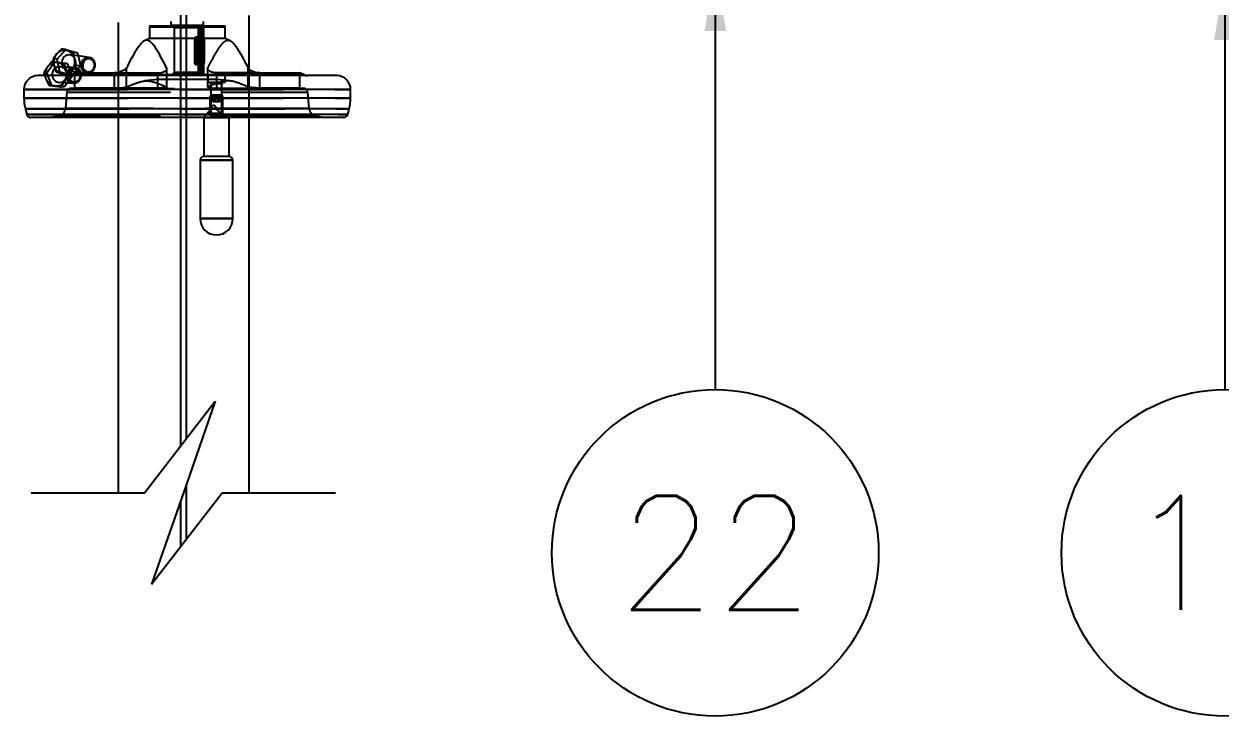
# Model space of a CAD drawing. Header units: metres. Extents: x 0 to 21025, y 0 to 14850.
# Drawn here: x 2630 to 3546, y 8472 to 9002 of the extents above; entities that cross this region are included whole.
import ezdxf
from ezdxf.enums import TextEntityAlignment as Align

# ---------------------------------------------------------------- set-up
doc = ezdxf.new("R2010")
doc.units = ezdxf.units.M
doc.header["$LTSCALE"] = 25
doc.linetypes.add('HIDDEN2', pattern=[4.7625, 3.175, -1.5875])
for name, color, linetype in [('GSB', 7, 'Continuous'), ('SDM', 7, 'Continuous'), ('SL1', 8, 'Continuous'), ('SL4', 4, 'Continuous'), ('ST1', 7, 'HIDDEN2')]:
    doc.layers.add(name, color=color, linetype=linetype)
doc.styles.add('R140', font='simplex.shx', dxfattribs={"height": 3.5})
doc.styles.add('ROMANS', font='ROMANS.SHX')
doc.dimstyles.new('25___1-25', dxfattribs={"dimscale": 25, "dimtxt": 2.5, "dimasz": 2, "dimexe": 1.5, "dimexo": 1, "dimgap": 0.5, "dimtad": 1, "dimzin": 12, "dimtxsty": 'ROMANS', "dimcen": 0, "dimclrd": 256, "dimclre": 256, "dimclrt": 3, "dimazin": 3, "dimtfac": 1, "dimtmove": 0, "dimatfit": 0, "dimfxl": 1, "dimlwd": -1, "dimlwe": -1, "dimarcsym": 0})

# ---------------------------------------------------------------- blocks, each defined once
blk = doc.blocks.new('RUP_H')
at = {"layer": 'GSB'}
for p, q in [((-1.188, 0), (0.974, 2.804)), ((0.974, 2.804), (0, 0)), ((-4.66, 0), (-1.188, 0)), ((-0.974, -2.804), (1.188, 0)), ((0, 0), (-0.974, -2.804)), ((1.188, 0), (4.66, 0))]:
    blk.add_line(p, q, dxfattribs=at)
blk = doc.blocks.new('INDICACAO_EIXO')
at = {"layer": 'GSB', "color": 3}
blk.add_circle((0, 0), 5, dxfattribs=at)

msp = doc.modelspace()

# ---------------------------------------------------------------- linework, layer by layer
at = {"layer": 'SL1'}
for p, q in [((2754.434, 9857.143), (2754.434, 8684.344)), ((2750.134, 9851.565), (2750.134, 8678.766)), ((2802.284, 9008.519), (2802.284, 8967.651)), ((2702.284, 9003.134), (2702.284, 8964.802)), ((2702.284, 8964.802), (2702.284, 8930.384)), ((2802.284, 8967.651), (2802.284, 8930.384)), ((2702.284, 8930.384), (2702.284, 8643.035)), ((2802.284, 8931.435), (2802.284, 8643.035)), ((2754.434, 8649.226), (2754.434, 8607.304)), ((2750.134, 8636.844), (2750.134, 8601.727))]:
    msp.add_line(p, q, dxfattribs=at)
at = {"layer": 'SL4'}
for p, q in [((2726.281, 8999.684), (2726.281, 8990.884)), ((2784.281, 8999.684), (2726.281, 8999.684)), ((2783.781, 9000.184), (2726.781, 9000.184)), ((2737.781, 9000.384), (2737.781, 9000.184)), ((2772.781, 9000.384), (2737.781, 9000.384)), ((2742.781, 9003.819), (2742.781, 9000.884)), ((2742.781, 9000.884), (2743.281, 9000.384)), ((2767.781, 9000.884), (2742.781, 9000.884)), ((2767.281, 9000.384), (2767.781, 9000.884)), ((2767.781, 9000.884), (2767.781, 9003.819)), ((2772.781, 9000.184), (2772.781, 9000.384)), ((2784.281, 8990.884), (2784.281, 8999.684)), ((2726.281, 8990.884), (2722.576, 8989.173)), ((2784.281, 8990.884), (2726.281, 8990.884)), ((2787.987, 8989.173), (2784.281, 8990.884)), ((2662.352, 8982.376), (2659.258, 8982.79)), ((2662.352, 8982.376), (2671.352, 8979.778)), ((2671.352, 8979.778), (2668.258, 8980.192)), ((2671.352, 8979.778), (2673.602, 8969.78)), ((2653.692, 8972.81), (2651.395, 8972.949)), ((2653.692, 8972.81), (2663.458, 8971.594)), ((2663.458, 8971.594), (2661.161, 8971.733)), ((2663.458, 8971.594), (2666.748, 8963.395)), ((2673.602, 8969.78), (2668.528, 8964.217)), ((2673.602, 8969.78), (2670.508, 8970.195)), ((2680.137, 8976.351), (2671.875, 8977.458)), ((2869.615, 8962.384), (2640.948, 8962.384)), ((2645.46, 8964.62), (2646.181, 8962.384)), ((2663.15, 8966.202), (2662.817, 8966.976)), ((2669.074, 8964.47), (2665.833, 8962.973)), ((2844.73, 8962.973), (2665.833, 8962.973)), ((2665.9, 8965.508), (2666.785, 8966.542)), ((2669.074, 8964.47), (2732.741, 8964.47)), ((2672.498, 8965.267), (2678.448, 8964.47)), ((2708.662, 8964.47), (2708.662, 8968.155)), ((2739.617, 8967.155), (2739.617, 8968.155)), ((2810.909, 8964.47), (2841.488, 8964.47)), ((2844.73, 8962.973), (2841.488, 8964.47)), ((2630.281, 8951.717), (2630.281, 8945.263)), ((2880.281, 8951.717), (2630.281, 8951.717)), ((2880.281, 8945.263), (2880.281, 8951.717)), ((2880.281, 8945.263), (2630.281, 8945.263)), ((2631.372, 8936.981), (2632.504, 8932.755)), ((2879.191, 8936.981), (2631.372, 8936.981)), ((2878.059, 8932.755), (2632.504, 8932.755)), ((2878.059, 8932.755), (2879.191, 8936.981)), ((2874.968, 8930.384), (2635.595, 8930.384)), ((2767.851, 8930.084), (2767.851, 8900.384)), ((2779.713, 8930.084), (2767.851, 8930.084)), ((2770.288, 8930.384), (2770.288, 8930.084)), ((2787.351, 8930.084), (2779.713, 8930.084)), ((2784.913, 8930.084), (2784.913, 8930.384)), ((2787.351, 8900.384), (2787.351, 8930.084)), ((2765.101, 8897.634), (2765.101, 8852.884)), ((2780.309, 8897.634), (2765.101, 8897.634)), ((2779.713, 8900.384), (2767.851, 8900.384)), ((2787.351, 8900.384), (2779.713, 8900.384)), ((2790.101, 8897.634), (2780.309, 8897.634)), ((2790.101, 8852.884), (2790.101, 8897.634)), ((2780.309, 8852.884), (2765.101, 8852.884)), ((2790.101, 8852.884), (2780.309, 8852.884))]:
    msp.add_line(p, q, dxfattribs=at)
at = {"layer": 'SL4', "flags": 128}
for points in [[(2679.927, 8964.47), (2680.529, 8964.599), (2681.804, 8965.15), (2682.924, 8966.03), (2683.819, 8967.185), (2684.432, 8968.543), (2684.726, 8970.017), (2684.681, 8971.516), (2684.3, 8972.944), (2683.608, 8974.214), (2682.648, 8975.243), (2681.48, 8975.969), (2680.177, 8976.345), (2680.137, 8976.351)], [(2665.843, 8965.65), (2665.974, 8965.759), (2666.785, 8966.542)], [(2673.873, 8964.47), (2673.861, 8964.508), (2673.638, 8965.114)]]:
    msp.add_lwpolyline(points, dxfattribs=at)
at = {"layer": 'SL4'}
for centre, radius, start, end in [((2726.781, 8999.684), 0.5, 90.000001, 180), ((2783.781, 8999.684), 0.5, 0, 89.999999), ((2662.775, 8972.642), 9.726, 138.105658, 178.784224), ((2661.386, 8974.059), 7.748, 74.85948, 139.048574), ((2660.904, 8973.639), 8.287, 11.141967, 72.398193), ((2655.065, 8964.021), 8.39, 83.464274, 145.279083), ((2654.865, 8963.913), 8.522, 21.066697, 82.214598), ((2659.464, 8973.075), 9.812, 318.249986, 12.745073), ((2640.948, 8951.717), 10.667, 89.999997, 180), ((2655.849, 8963.369), 9.406, 144.73391, 186.015923), ((2654.061, 8963.479), 9.429, 353.362788, 21.770374), ((2663.15, 8968.784), 6.4, 269.999997, 294.784016), ((2847.412, 8968.784), 6.4, 245.215984, 270.000003), ((2869.615, 8951.717), 10.667, 0, 90.000003), ((2662.281, 8945.263), 32, 180, 195), ((2848.281, 8945.263), 32, 345, 360), ((2635.595, 8933.584), 3.2, 195, 270.000011), ((2874.968, 8933.584), 3.2, 269.999989, 345), ((2767.851, 8897.634), 2.75, 90, 180), ((2787.351, 8897.634), 2.75, 0, 90), ((2777.601, 8852.884), 12.5, 180, 0)]:
    msp.add_arc(centre, radius, start, end, dxfattribs=at)
for points, knots in [([(2739.617, 8968.155), (2738.361, 8970.57), (2735.852, 8975.397), (2732.676, 8980.99), (2730.092, 8984.921), (2728.122, 8987.406), (2726.116, 8989.143), (2724.15, 8989.741), (2722.253, 8989.16), (2720.454, 8987.693), (2718.694, 8985.598), (2716.97, 8983.102), (2714.717, 8979.448), (2711.945, 8974.48), (2709.757, 8970.265), (2708.662, 8968.155)], [0, 0, 0, 0, 0.1255476, 0.2509397, 0.313675, 0.3766291, 0.439322, 0.5016777, 0.5580044, 0.614337, 0.6700862, 0.7256118, 0.7811274, 0.8904354, 1, 1, 1, 1]), ([(2787.958, 8989.11), (2788.074, 8989.081), (2788.799, 8988.895), (2790.108, 8987.64), (2791.869, 8985.612), (2793.593, 8983.099), (2795.846, 8979.45), (2798.617, 8974.48), (2800.806, 8970.265), (2801.901, 8968.155)], [0, 0, 0, 0, 0.0236384, 0.1480762, 0.2712253, 0.3938807, 0.5165137, 0.7579734, 1, 1, 1, 1]), ([(2655.535, 8979.137), (2655.455, 8979.049), (2654.853, 8978.385), (2653.786, 8977.123), (2652.937, 8975.972), (2652.508, 8975.391)], [0, 0, 0, 0, 0.07009, 0.5307844, 1, 1, 1, 1]), ([(2659.258, 8982.79), (2658.613, 8982.203), (2657.31, 8981.016), (2656.13, 8979.767), (2655.535, 8979.137)], [0, 0, 0, 0, 0.495458, 1, 1, 1, 1]), ([(2663.41, 8981.538), (2662.231, 8981.885), (2660.764, 8982.317), (2659.505, 8982.713), (2659.258, 8982.79)], [0, 0, 0, 0, 0.8036473, 1, 1, 1, 1]), ([(2668.258, 8980.192), (2666.956, 8980.546), (2665.287, 8980.999), (2663.749, 8981.441), (2663.41, 8981.538)], [0, 0, 0, 0, 0.7796361, 1, 1, 1, 1]), ([(2669.035, 8975.24), (2669.009, 8975.359), (2668.81, 8976.255), (2668.505, 8977.937), (2668.341, 8979.436), (2668.258, 8980.192)], [0, 0, 0, 0, 0.07009, 0.5307844, 1, 1, 1, 1]), ([(2651.395, 8972.949), (2650.841, 8972.277), (2649.723, 8970.92), (2648.69, 8969.511), (2648.169, 8968.8)], [0, 0, 0, 0, 0.49545796, 1, 1, 1, 1]), ([(2656.02, 8972.356), (2654.725, 8972.52), (2653.114, 8972.723), (2651.677, 8972.912), (2651.395, 8972.949)], [0, 0, 0, 0, 0.8036473, 1, 1, 1, 1]), ([(2652.508, 8975.391), (2652.58, 8974.598), (2652.656, 8973.769), (2652.821, 8972.9), (2652.828, 8972.862)], [0, 0, 0, 0, 0.9564441, 1, 1, 1, 1]), ([(2661.161, 8971.733), (2659.798, 8971.896), (2658.05, 8972.104), (2656.386, 8972.311), (2656.02, 8972.356)], [0, 0, 0, 0, 0.77963608, 1, 1, 1, 1]), ([(2662.817, 8966.976), (2662.772, 8967.089), (2662.431, 8967.946), (2661.839, 8969.558), (2661.388, 8971.003), (2661.161, 8971.733)], [0, 0, 0, 0, 0.07009, 0.5307844, 1, 1, 1, 1]), ([(2666.785, 8966.542), (2666.865, 8966.629), (2667.474, 8967.293), (2668.693, 8968.535), (2669.899, 8969.638), (2670.508, 8970.195)], [0, 0, 0, 0, 0.07009003, 0.53078443, 1, 1, 1, 1]), ([(2670.508, 8970.195), (2670.228, 8971.02), (2669.663, 8972.684), (2669.245, 8974.383), (2669.035, 8975.24)], [0, 0, 0, 0, 0.495458, 1, 1, 1, 1]), ([(2648.169, 8968.8), (2648.099, 8968.701), (2647.569, 8967.953), (2646.621, 8966.541), (2645.849, 8965.264), (2645.46, 8964.62)], [0, 0, 0, 0, 0.07009, 0.5307844, 1, 1, 1, 1]), ([(2708.662, 8968.155), (2708.529, 8967.953), (2708.263, 8967.551), (2707.475, 8966.911), (2706.452, 8966.286), (2705.21, 8965.702), (2703.814, 8965.191), (2702.349, 8964.792), (2700.891, 8964.522), (2700.067, 8964.487), (2699.653, 8964.47)], [0, 0, 0, 0, 0.12497535, 0.24996394, 0.37495648, 0.49983186, 0.62468107, 0.74951825, 0.87435316, 1, 1, 1, 1]), ([(2732.741, 8964.47), (2733.237, 8964.487), (2734.231, 8964.521), (2735.727, 8964.791), (2737.076, 8965.19), (2738.202, 8965.701), (2739.052, 8966.286), (2739.587, 8966.911), (2739.819, 8967.551), (2739.684, 8967.953), (2739.617, 8968.155)], [0, 0, 0, 0, 0.1248652, 0.2498461, 0.3748937, 0.4999464, 0.6249833, 0.7499533, 0.8748223, 1, 1, 1, 1]), ([(2801.901, 8968.155), (2802.034, 8967.953), (2802.299, 8967.551), (2803.087, 8966.911), (2804.111, 8966.286), (2805.353, 8965.702), (2806.748, 8965.191), (2808.214, 8964.792), (2809.672, 8964.522), (2810.496, 8964.487), (2810.909, 8964.47)], [0, 0, 0, 0, 0.1249753, 0.2499639, 0.3749565, 0.4998319, 0.6246811, 0.7495183, 0.8743532, 1, 1, 1, 1])]:
    msp.add_open_spline(points, degree=3, knots=knots, dxfattribs=at)
at = {"layer": 'ST1'}
for p, q in [((2726.281, 8999.684), (2783.592, 8999.684)), ((2745.281, 9000.384), (2745.281, 8964.759)), ((2745.281, 8999.384), (2745.281, 8964.384)), ((2745.283, 8999.384), (2765.253, 8999.384)), ((2763.944, 8964.759), (2763.944, 9000.384)), ((2765.244, 9000.384), (2765.244, 8964.759)), ((2765.281, 8990.917), (2765.281, 8999.384)), ((2766.541, 8962.384), (2766.541, 9000.384)), ((2767.842, 8962.384), (2767.842, 9000.384)), ((2783.592, 8999.684), (2784.281, 8999.684)), ((2760.977, 8973.884), (2760.977, 8988.884)), ((2761.025, 8988.884), (2760.977, 8988.884)), ((2761.031, 8988.884), (2761.025, 8988.884)), ((2761.025, 8988.884), (2761.025, 8973.884)), ((2761.031, 8973.884), (2761.031, 8988.884)), ((2766.834, 8988.884), (2761.031, 8988.884)), ((2761.031, 8988.884), (2761.221, 8988.884)), ((2761.221, 8988.884), (2763.944, 8988.884)), ((2761.221, 8988.884), (2761.221, 8973.884)), ((2767.484, 8991.884), (2761.627, 8991.884)), ((2765.044, 8991.884), (2761.871, 8991.884)), ((2762.223, 8988.884), (2762.521, 8988.884)), ((2762.223, 8988.884), (2762.223, 8973.884)), ((2768.134, 8988.884), (2762.277, 8988.884)), ((2762.277, 8988.884), (2762.277, 8973.884)), ((2762.521, 8973.884), (2762.521, 8988.884)), ((2762.521, 8988.884), (2765.244, 8988.884)), ((2763.944, 8973.884), (2763.944, 8988.884)), ((2765.244, 8973.884), (2765.244, 8988.884)), ((2766.834, 8973.884), (2766.834, 8988.884)), ((2768.134, 8988.884), (2768.134, 8973.884)), ((2655.602, 8974.976), (2662.352, 8982.376)), ((2647.756, 8964.481), (2653.692, 8972.81)), ((2655.602, 8974.976), (2652.508, 8975.391)), ((2652.828, 8972.862), (2653.285, 8970.439)), ((2657.852, 8964.979), (2655.602, 8974.976)), ((2671.875, 8977.458), (2665.399, 8978.325)), ((2761.025, 8973.884), (2760.977, 8973.884)), ((2761.025, 8973.884), (2761.031, 8973.884)), ((2766.834, 8973.884), (2761.031, 8973.884)), ((2761.221, 8973.884), (2761.031, 8973.884)), ((2761.221, 8973.884), (2763.944, 8973.884)), ((2761.627, 8970.884), (2767.484, 8970.884)), ((2761.871, 8970.884), (2765.044, 8970.884)), ((2762.521, 8973.884), (2762.223, 8973.884)), ((2768.134, 8973.884), (2762.277, 8973.884)), ((2762.521, 8973.884), (2765.244, 8973.884)), ((2765.281, 8964.384), (2765.281, 8971.858)), ((2647.756, 8964.481), (2645.46, 8964.62)), ((2651.586, 8954.937), (2647.756, 8964.481)), ((2657.852, 8964.979), (2654.758, 8965.393)), ((2666.852, 8962.381), (2657.852, 8964.979)), ((2668.822, 8968.595), (2657.883, 8969.255)), ((2667.288, 8962.05), (2661.352, 8953.721)), ((2666.852, 8962.381), (2663.758, 8962.795)), ((2663.806, 8966.431), (2672.498, 8965.267)), ((2667.288, 8962.05), (2664.991, 8962.189)), ((2665.833, 8962.973), (2842.604, 8962.973)), ((2666.748, 8963.395), (2667.288, 8962.05)), ((2668.528, 8964.217), (2666.852, 8962.381)), ((2669.074, 8964.47), (2669.074, 8952.847)), ((2678.448, 8964.47), (2678.544, 8964.457)), ((2699.653, 8952.847), (2699.653, 8964.47)), ((2708.662, 8953.666), (2708.662, 8964.47)), ((2732.741, 8952.847), (2732.741, 8964.47)), ((2739.617, 8953.666), (2739.617, 8967.155)), ((2739.749, 8953.547), (2739.749, 8967.619)), ((2745.281, 8964.759), (2742.906, 8962.384)), ((2765.244, 8964.759), (2745.281, 8964.759)), ((2765.281, 8964.384), (2745.281, 8964.384)), ((2745.281, 8964.384), (2747.281, 8962.384)), ((2763.281, 8962.384), (2765.281, 8964.384)), ((2766.352, 8962.384), (2763.944, 8964.759)), ((2765.244, 8964.759), (2767.652, 8962.384)), ((2770.814, 8967.619), (2770.814, 8953.547)), ((2770.934, 8962.384), (2770.934, 8957.05)), ((2770.946, 8953.666), (2770.946, 8968.155)), ((2810.909, 8964.47), (2777.822, 8964.47)), ((2777.822, 8952.847), (2777.822, 8964.47)), ((2784.267, 8957.05), (2784.267, 8962.384)), ((2801.901, 8953.666), (2801.901, 8968.155)), ((2810.909, 8952.847), (2810.909, 8964.47)), ((2841.488, 8952.847), (2841.488, 8964.47)), ((2842.604, 8962.973), (2844.73, 8962.973)), ((2630.281, 8951.717), (2877.311, 8951.717)), ((2651.586, 8954.937), (2649.29, 8955.076)), ((2661.352, 8953.721), (2651.586, 8954.937)), ((2657.161, 8957.277), (2668.1, 8956.617)), ((2661.352, 8953.721), (2659.055, 8953.86)), ((2669.074, 8952.847), (2665.996, 8952.531)), ((2666.036, 8952.531), (2844.527, 8952.531)), ((2732.741, 8952.847), (2669.074, 8952.847)), ((2732.781, 8959.384), (2722.594, 8958.338)), ((2777.781, 8959.384), (2732.781, 8959.384)), ((2770.946, 8953.666), (2770.836, 8953.547)), ((2784.267, 8957.05), (2770.934, 8957.05)), ((2772.601, 8957.05), (2773.413, 8956.238)), ((2781.789, 8956.238), (2773.413, 8956.238)), ((2773.413, 8956.238), (2773.413, 8931.196)), ((2787.969, 8958.338), (2777.781, 8959.384)), ((2777.822, 8952.847), (2810.909, 8952.847)), ((2781.789, 8956.238), (2782.601, 8957.05)), ((2781.789, 8931.196), (2781.789, 8956.238)), ((2841.488, 8952.847), (2810.909, 8952.847)), ((2844.567, 8952.531), (2841.488, 8952.847)), ((2877.311, 8951.717), (2880.281, 8951.717)), ((2630.281, 8945.263), (2877.311, 8945.263)), ((2663.134, 8949.627), (2662.045, 8937.18)), ((2663.134, 8949.627), (2847.386, 8949.627)), ((2773.521, 8947.384), (2772.601, 8946.464)), ((2778.684, 8946.464), (2772.601, 8946.464)), ((2772.601, 8946.464), (2772.601, 8933.004)), ((2778.485, 8947.384), (2773.521, 8947.384)), ((2774.783, 8942.384), (2774.783, 8947.384)), ((2776.733, 8942.384), (2774.783, 8942.384)), ((2775.65, 8942.384), (2775.65, 8947.384)), ((2776.733, 8942.384), (2776.733, 8947.384)), ((2779.552, 8942.384), (2776.733, 8942.384)), ((2778.468, 8942.384), (2778.468, 8947.384)), ((2781.681, 8947.384), (2778.485, 8947.384)), ((2782.601, 8946.464), (2778.684, 8946.464)), ((2779.552, 8942.384), (2779.552, 8947.384)), ((2780.419, 8942.384), (2779.552, 8942.384)), ((2780.419, 8942.384), (2780.419, 8947.384)), ((2782.601, 8946.464), (2781.681, 8947.384)), ((2782.601, 8933.004), (2782.601, 8946.464)), ((2848.517, 8937.18), (2847.428, 8949.627)), ((2877.311, 8945.263), (2880.281, 8945.263)), ((2631.372, 8936.981), (2876.247, 8936.981)), ((2632.504, 8932.755), (2875.142, 8932.755)), ((2848.479, 8937.18), (2662.073, 8937.18)), ((2770.498, 8933.584), (2781.058, 8933.584)), ((2778.684, 8933.004), (2772.601, 8933.004)), ((2772.601, 8933.004), (2773.521, 8932.084)), ((2782.601, 8933.004), (2778.684, 8933.004)), ((2781.681, 8932.084), (2782.601, 8933.004)), ((2875.142, 8932.755), (2878.059, 8932.755)), ((2876.247, 8936.981), (2879.191, 8936.981)), ((2656.781, 8931.435), (2650.817, 8930.384)), ((2853.774, 8931.435), (2656.822, 8931.435)), ((2773.413, 8931.196), (2772.601, 8930.384)), ((2781.789, 8931.196), (2773.413, 8931.196)), ((2778.485, 8932.084), (2773.521, 8932.084)), ((2773.521, 8932.084), (2773.521, 8930.384)), ((2781.681, 8932.084), (2778.485, 8932.084)), ((2781.681, 8930.384), (2781.681, 8932.084)), ((2782.601, 8930.384), (2781.789, 8931.196)), ((2859.745, 8930.384), (2853.782, 8931.435)), ((2765.101, 8897.634), (2790.101, 8897.634)), ((2765.101, 8852.884), (2790.101, 8852.884))]:
    msp.add_line(p, q, dxfattribs=at)
at = {"layer": 'ST1', "flags": 128}
for points in [[(2760.977, 8988.884), (2761.016, 8989.91), (2761.129, 8990.812), (2761.302, 8991.482), (2761.514, 8991.838), (2761.74, 8991.838), (2761.952, 8991.482), (2762.125, 8990.812), (2762.238, 8989.91), (2762.277, 8988.884)], [(2761.031, 8988.884), (2761.076, 8989.936), (2761.206, 8990.828), (2761.399, 8991.424), (2761.627, 8991.634), (2761.855, 8991.424), (2762.048, 8990.828), (2762.177, 8989.936), (2762.223, 8988.884)], [(2762.521, 8988.884), (2762.482, 8989.91), (2762.369, 8990.812), (2762.196, 8991.482), (2761.984, 8991.838), (2761.758, 8991.838), (2761.546, 8991.482), (2761.373, 8990.812), (2761.26, 8989.91), (2761.221, 8988.884)], [(2766.834, 8988.884), (2766.873, 8989.91), (2766.986, 8990.812), (2767.159, 8991.482), (2767.371, 8991.838), (2767.597, 8991.838), (2767.809, 8991.482), (2767.982, 8990.812), (2768.095, 8989.91), (2768.134, 8988.884)], [(2666.102, 8978.177), (2664.763, 8978.368), (2663.414, 8978.183), (2662.139, 8977.632), (2661.019, 8976.752), (2660.124, 8975.597), (2659.511, 8974.239), (2659.217, 8972.765), (2659.262, 8971.266), (2659.643, 8969.838), (2660.335, 8968.568), (2661.295, 8967.539), (2662.463, 8966.813), (2663.765, 8966.437), (2665.121, 8966.434), (2666.443, 8966.805), (2667.65, 8967.526), (2668.665, 8968.552), (2669.425, 8969.818), (2669.882, 8971.245), (2670.008, 8972.744), (2669.793, 8974.219), (2669.253, 8975.579), (2668.42, 8976.737), (2667.347, 8977.622), (2666.102, 8978.177)], [(2680.137, 8976.351), (2678.822, 8976.348), (2677.5, 8975.977), (2676.293, 8975.256), (2675.277, 8974.23), (2674.517, 8972.964), (2674.06, 8971.537), (2673.935, 8970.038), (2674.149, 8968.563), (2674.69, 8967.203), (2675.523, 8966.045), (2676.595, 8965.16), (2677.84, 8964.605)], [(2678.499, 8965.48), (2679.722, 8965.321), (2680.948, 8965.535), (2682.086, 8966.105), (2683.051, 8966.991), (2683.772, 8968.125), (2684.195, 8969.424), (2684.289, 8970.791), (2684.047, 8972.126), (2683.487, 8973.329), (2682.65, 8974.311), (2681.599, 8974.998), (2680.411, 8975.341), (2679.175, 8975.314), (2677.982, 8974.918), (2676.921, 8974.183), (2676.07, 8973.164), (2675.493, 8971.936), (2675.232, 8970.59), (2675.306, 8969.226), (2675.711, 8967.946), (2676.416, 8966.843), (2677.369, 8966.001), (2678.499, 8965.48)], [(2762.277, 8973.884), (2762.238, 8972.858), (2762.125, 8971.955), (2761.952, 8971.286), (2761.74, 8970.929), (2761.514, 8970.929), (2761.302, 8971.286), (2761.129, 8971.955), (2761.016, 8972.858), (2760.977, 8973.884)], [(2762.223, 8973.884), (2762.177, 8972.831), (2762.048, 8971.939), (2761.855, 8971.343), (2761.627, 8971.134), (2761.399, 8971.343), (2761.206, 8971.939), (2761.076, 8972.831), (2761.031, 8973.884)], [(2761.221, 8973.884), (2761.26, 8972.858), (2761.373, 8971.955), (2761.546, 8971.286), (2761.758, 8970.929), (2761.984, 8970.929), (2762.196, 8971.286), (2762.369, 8971.955), (2762.482, 8972.858), (2762.521, 8973.884)], [(2768.134, 8973.884), (2768.095, 8972.858), (2767.982, 8971.955), (2767.809, 8971.286), (2767.597, 8970.929), (2767.371, 8970.929), (2767.159, 8971.286), (2766.986, 8971.955), (2766.873, 8972.858), (2766.834, 8973.884)], [(2658.224, 8969.223), (2656.8, 8969.211), (2655.421, 8968.825), (2654.174, 8968.089), (2653.138, 8967.051), (2652.377, 8965.774), (2651.939, 8964.34), (2651.852, 8962.839), (2652.122, 8961.364), (2652.73, 8960.009), (2653.64, 8958.858), (2654.794, 8957.985), (2656.119, 8957.443), (2657.532, 8957.267), (2658.945, 8957.468), (2660.268, 8958.033), (2661.419, 8958.927), (2662.325, 8960.094), (2662.929, 8961.46), (2663.193, 8962.939), (2663.101, 8964.439), (2662.659, 8965.865), (2661.893, 8967.128), (2660.853, 8968.148), (2659.604, 8968.862), (2658.224, 8969.223)], [(2673.638, 8965.114), (2673.253, 8965.863), (2672.343, 8967.013), (2671.189, 8967.887), (2669.864, 8968.429), (2668.451, 8968.605), (2667.038, 8968.404), (2665.715, 8967.838), (2664.564, 8966.944), (2663.658, 8965.778), (2663.054, 8964.412), (2662.79, 8962.932), (2662.882, 8961.433), (2663.324, 8960.006), (2664.09, 8958.744), (2665.13, 8957.723), (2666.379, 8957.01), (2667.759, 8956.648), (2667.759, 8956.648)], [(2668.182, 8957.587), (2669.48, 8957.613), (2670.726, 8958.009), (2671.827, 8958.744), (2672.701, 8959.764), (2673.284, 8960.993), (2673.532, 8962.341), (2673.427, 8963.707), (2672.977, 8964.99), (2672.214, 8966.094), (2671.196, 8966.939), (2669.999, 8967.461), (2668.71, 8967.621), (2667.426, 8967.409), (2666.241, 8966.838), (2665.244, 8965.952), (2664.509, 8964.817), (2664.09, 8963.516), (2664.018, 8962.147), (2664.298, 8960.81), (2664.91, 8959.605), (2665.809, 8958.621), (2666.927, 8957.931), (2668.182, 8957.587)], [(2677.84, 8964.605), (2679.18, 8964.414), (2679.927, 8964.47)]]:
    msp.add_lwpolyline(points, dxfattribs=at)
at = {"layer": 'ST1'}
for centre, radius, start, end in [((2744.281, 8999.384), 1, 0, 90), ((2766.281, 8999.384), 1, 90, 180), ((2662.888, 8972.588), 9.841, 178.480798, 192.614686), ((2661.416, 8972.04), 8.287, 191.141967, 252.398193), ((2655.817, 8963.346), 9.371, 185.892049, 201.813823), ((2660.935, 8971.514), 7.646, 254.638872, 309.927201), ((2654.135, 8963.448), 9.352, 324.672246, 353.502999), ((2668.24, 8962.573), 5.944, 265.361807, 18.608644), ((2655.068, 8962.926), 8.522, 201.066697, 262.214598), ((2654.869, 8962.818), 8.39, 263.464274, 325.279083), ((2666.322, 8949.348), 3.2, 95.858175, 175), ((2844.24, 8949.348), 3.2, 5, 84.141825), ((2655.67, 8937.738), 6.4, 280, 355), ((2854.893, 8937.738), 6.4, 185, 260), ((2770.801, 8933.584), 3.2, 237.296461, 270)]:
    msp.add_arc(centre, radius, start, end, dxfattribs=at)
for points, knots in [([(2761.872, 8991.869), (2761.856, 8991.874), (2761.75, 8991.904), (2761.556, 8991.757), (2761.385, 8991.507), (2761.218, 8991.018), (2761.086, 8990.233), (2761.031, 8989.469), (2761.026, 8989.017), (2761.025, 8988.884)], [0, 0, 0, 0, 0.0210938, 0.1377695, 0.2664448, 0.4777379, 0.6985912, 0.9114397, 1, 1, 1, 1]), ([(2763.944, 8988.884), (2763.961, 8989.212), (2763.995, 8989.87), (2764.239, 8990.75), (2764.554, 8991.44), (2764.874, 8991.851), (2765.117, 8991.926), (2765.251, 8991.672), (2765.29, 8991.125), (2765.271, 8990.324), (2765.247, 8989.523), (2765.245, 8989.032), (2765.244, 8988.884)], [0, 0, 0, 0, 0.1040377, 0.2079591, 0.3148683, 0.4239433, 0.5298733, 0.6324565, 0.7362689, 0.8440792, 0.9528717, 1, 1, 1, 1]), ([(2770.946, 8968.155), (2772.201, 8970.57), (2774.711, 8975.397), (2777.887, 8980.991), (2780.471, 8984.92), (2782.441, 8987.412), (2784.446, 8989.122), (2786.298, 8989.773), (2787.465, 8989.307), (2787.958, 8989.11)], [0, 0, 0, 0, 0.2293931, 0.458502, 0.5731281, 0.6881541, 0.8027029, 0.9166356, 1, 1, 1, 1]), ([(2653.285, 8970.439), (2653.312, 8970.32), (2653.517, 8969.422), (2653.974, 8967.72), (2654.495, 8966.174), (2654.758, 8965.393)], [0, 0, 0, 0, 0.07009, 0.5307844, 1, 1, 1, 1]), ([(2761.025, 8973.884), (2761.027, 8973.72), (2761.032, 8973.239), (2761.095, 8972.472), (2761.229, 8971.7), (2761.404, 8971.227), (2761.592, 8970.937), (2761.794, 8970.908), (2761.87, 8970.898)], [0, 0, 0, 0, 0.1095069, 0.3206807, 0.5337982, 0.7515469, 0.907284, 1, 1, 1, 1]), ([(2765.244, 8973.884), (2765.247, 8973.555), (2765.254, 8972.898), (2765.285, 8972.017), (2765.281, 8971.328), (2765.194, 8970.916), (2764.996, 8970.841), (2764.712, 8971.096), (2764.39, 8971.642), (2764.103, 8972.443), (2763.959, 8973.245), (2763.948, 8973.735), (2763.944, 8973.884)], [0, 0, 0, 0, 0.1040377, 0.2079591, 0.3148683, 0.4239433, 0.5298733, 0.6324565, 0.7362689, 0.8440792, 0.9528717, 1, 1, 1, 1]), ([(2646.181, 8962.384), (2646.191, 8962.353), (2646.455, 8961.534), (2646.792, 8960.683), (2647.116, 8959.863)], [0, 0, 0, 0, 0.0367481, 1, 1, 1, 1]), ([(2654.758, 8965.393), (2655.005, 8965.316), (2656.264, 8964.92), (2657.731, 8964.488), (2658.91, 8964.141)], [0, 0, 0, 0, 0.1963527, 1, 1, 1, 1]), ([(2658.91, 8964.141), (2659.249, 8964.044), (2660.787, 8963.602), (2662.456, 8963.149), (2663.758, 8962.795)], [0, 0, 0, 0, 0.2203639, 1, 1, 1, 1]), ([(2661.765, 8958.04), (2661.835, 8958.138), (2662.37, 8958.886), (2663.431, 8960.292), (2664.468, 8961.552), (2664.991, 8962.189)], [0, 0, 0, 0, 0.07009, 0.5307844, 1, 1, 1, 1]), ([(2664.991, 8962.189), (2664.606, 8962.967), (2663.954, 8964.287), (2663.384, 8965.645), (2663.15, 8966.202)], [0, 0, 0, 0, 0.5900154, 1, 1, 1, 1]), ([(2663.758, 8962.795), (2664.203, 8963.408), (2664.854, 8964.306), (2665.648, 8965.219), (2665.9, 8965.508)], [0, 0, 0, 0, 0.6829765, 1, 1, 1, 1]), ([(2777.822, 8964.47), (2777.325, 8964.487), (2776.332, 8964.521), (2774.835, 8964.791), (2773.487, 8965.19), (2772.36, 8965.701), (2771.51, 8966.286), (2770.976, 8966.911), (2770.744, 8967.551), (2770.879, 8967.953), (2770.946, 8968.155)], [0, 0, 0, 0, 0.1248652, 0.2498461, 0.3748937, 0.4999464, 0.6249833, 0.7499533, 0.8748223, 1, 1, 1, 1]), ([(2647.116, 8959.863), (2647.162, 8959.75), (2647.508, 8958.893), (2648.213, 8957.275), (2648.928, 8955.813), (2649.29, 8955.076)], [0, 0, 0, 0, 0.07009, 0.5307844, 1, 1, 1, 1]), ([(2649.29, 8955.076), (2649.572, 8955.039), (2651.008, 8954.85), (2652.619, 8954.647), (2653.914, 8954.483)], [0, 0, 0, 0, 0.1963527, 1, 1, 1, 1]), ([(2653.914, 8954.483), (2654.281, 8954.438), (2655.944, 8954.231), (2657.692, 8954.023), (2659.055, 8953.86)], [0, 0, 0, 0, 0.2203639, 1, 1, 1, 1]), ([(2659.055, 8953.86), (2659.465, 8954.541), (2660.292, 8955.914), (2661.271, 8957.327), (2661.765, 8958.04)], [0, 0, 0, 0, 0.495458, 1, 1, 1, 1]), ([(2699.653, 8952.847), (2700.041, 8952.851), (2700.816, 8952.857), (2702.2, 8952.912), (2703.635, 8952.995), (2705.046, 8953.106), (2706.337, 8953.237), (2707.418, 8953.38), (2708.251, 8953.528), (2708.525, 8953.62), (2708.662, 8953.666)], [0, 0, 0, 0, 0.1250388, 0.2500833, 0.3751299, 0.5001793, 0.6252048, 0.7502092, 0.8753774, 1, 1, 1, 1]), ([(2708.662, 8953.666), (2709.948, 8954.216), (2712.521, 8955.315), (2716.383, 8956.818), (2720.254, 8958.052), (2724.138, 8958.603), (2728.022, 8958.052), (2731.894, 8956.819), (2735.757, 8955.316), (2738.33, 8954.216), (2739.617, 8953.666)], [0, 0, 0, 0, 0.1248794, 0.2497552, 0.3747174, 0.4999557, 0.6252115, 0.7501984, 0.8750981, 1, 1, 1, 1]), ([(2739.726, 8953.547), (2739.733, 8953.54), (2739.79, 8953.487), (2739.547, 8953.38), (2738.986, 8953.237), (2738.077, 8953.106), (2736.921, 8952.995), (2735.584, 8952.912), (2734.148, 8952.857), (2733.21, 8952.851), (2732.741, 8952.847)], [0, 0, 0, 0, 0.0204623, 0.1605755, 0.3006953, 0.4404749, 0.5804169, 0.7203612, 0.8602527, 1, 1, 1, 1]), ([(2770.818, 8953.526), (2770.871, 8953.478), (2770.977, 8953.38), (2771.587, 8953.236), (2772.483, 8953.106), (2773.642, 8952.995), (2774.978, 8952.912), (2776.414, 8952.857), (2777.353, 8952.851), (2777.822, 8952.847)], [0, 0, 0, 0, 0.1430401, 0.286087, 0.4287866, 0.5716519, 0.7145197, 0.8573334, 1, 1, 1, 1]), ([(2801.901, 8953.666), (2800.615, 8954.216), (2798.042, 8955.315), (2794.18, 8956.818), (2790.309, 8958.052), (2786.425, 8958.603), (2782.54, 8958.052), (2778.669, 8956.819), (2774.805, 8955.316), (2772.232, 8954.216), (2770.946, 8953.666)], [0, 0, 0, 0, 0.1248794, 0.2497552, 0.3747174, 0.4999557, 0.6252115, 0.7501984, 0.8750981, 1, 1, 1, 1]), ([(2810.909, 8952.847), (2810.522, 8952.851), (2809.747, 8952.857), (2808.362, 8952.912), (2806.928, 8952.995), (2805.517, 8953.106), (2804.226, 8953.237), (2803.145, 8953.38), (2802.312, 8953.528), (2802.038, 8953.62), (2801.901, 8953.666)], [0, 0, 0, 0, 0.1250388, 0.2500833, 0.3751299, 0.5001793, 0.6252048, 0.7502092, 0.8753774, 1, 1, 1, 1]), ([(2768.935, 8931.435), (2769.077, 8931.653), (2769.292, 8931.981), (2769.838, 8932.874), (2770.278, 8933.347), (2770.498, 8933.584)], [0, 0, 0, 0, 0.4981963, 0.7484899, 1, 1, 1, 1]), ([(2773.475, 8937.18), (2773.275, 8936.808), (2772.876, 8936.065), (2771.781, 8934.876), (2771.011, 8934.101), (2770.498, 8933.584)], [0, 0, 0, 0, 0.2501708, 0.4999397, 1, 1, 1, 1]), ([(2773.475, 8937.18), (2773.678, 8937.72), (2773.985, 8938.533), (2774.541, 8939.384), (2774.926, 8939.722), (2775.191, 8939.847), (2775.409, 8939.887), (2775.631, 8939.861), (2775.907, 8939.749), (2776.316, 8939.419), (2776.918, 8938.557), (2777.258, 8937.731), (2777.485, 8937.18)], [0, 0, 0, 0, 0.24625885, 0.37051981, 0.43307087, 0.46485088, 0.4966135, 0.52826047, 0.55994284, 0.62318279, 0.74878486, 1, 1, 1, 1]), ([(2781.058, 8933.584), (2780.401, 8934.099), (2779.414, 8934.874), (2778.15, 8936.062), (2777.707, 8936.807), (2777.485, 8937.18)], [0, 0, 0, 0, 0.49854841, 0.74887375, 1, 1, 1, 1]), ([(2781.058, 8933.584), (2781.365, 8933.348), (2781.98, 8932.877), (2783.025, 8931.983), (2783.719, 8931.654), (2784.182, 8931.435)], [0, 0, 0, 0, 0.2498894, 0.500122, 1, 1, 1, 1]), ([(2768.935, 8931.435), (2768.869, 8931.34), (2768.737, 8931.148), (2769.07, 8930.848), (2769.713, 8930.608), (2770.414, 8930.465), (2770.851, 8930.41), (2771.129, 8930.388), (2771.274, 8930.385), (2771.346, 8930.384)], [0, 0, 0, 0, 0.2458192, 0.4985394, 0.7479744, 0.8740187, 0.9368904, 0.968515, 1, 1, 1, 1]), ([(2784.397, 8930.384), (2784.464, 8930.385), (2784.599, 8930.388), (2784.814, 8930.41), (2785.104, 8930.465), (2785.434, 8930.608), (2785.475, 8930.847), (2785.068, 8931.148), (2784.475, 8931.34), (2784.182, 8931.435)], [0, 0, 0, 0, 0.0317031, 0.0632988, 0.1257766, 0.2516826, 0.5011325, 0.753239, 1, 1, 1, 1])]:
    msp.add_open_spline(points, degree=3, knots=knots, dxfattribs=at)

# ---------------------------------------------------------------- block references
at = {"layer": 'GSB', "xscale": 24.99999999999972, "yscale": 24.99999999999972, "zscale": 24.99999999999972}
msp.add_blockref('RUP_H', (2752.284, 8643.035), dxfattribs=at)
at = {"layer": 'GSB'}
ref = msp.add_blockref('INDICACAO_EIXO', (3159.225, 8597.009), dxfattribs=dict(at, xscale=24.99999999999972, yscale=24.99999999999972, zscale=24.99999999999972))
ref.add_attrib('EIXO', '22', dxfattribs={"color": 4, "height": 87.5, "style": 'R140'}).set_placement((3159.225, 8597.009), align=Align.MIDDLE_CENTER)
ref = msp.add_blockref('INDICACAO_EIXO', (3549.153, 8597.009), dxfattribs=dict(at, xscale=24.99999999999972, yscale=24.99999999999972, zscale=24.99999999999972))
ref.add_attrib('EIXO', '13', dxfattribs={"color": 4, "height": 87.5, "style": 'R140'}).set_placement((3549.153, 8597.009), align=Align.MIDDLE_CENTER)

# ---------------------------------------------------------------- leaders
at = {"layer": 'SDM'}
for points in [[(3159.291, 9046.619), (3159.225, 8722.009)], [(3549.218, 9039.621), (3549.153, 8722.009)]]:
    msp.add_leader(points, dimstyle='25___1-25', override={"dimgap": 0.5, "dimtad": 0}, dxfattribs=at)

doc.saveas('drawing.dxf')
